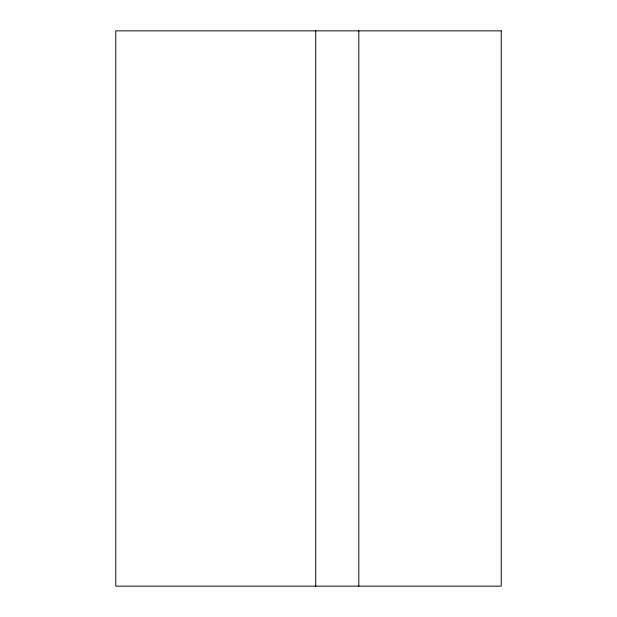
<?xml version="1.0" encoding="UTF-8"?>
<svg xmlns="http://www.w3.org/2000/svg" width="617" height="617" viewBox="0 0 617 617"><rect width="100%" height="100%" fill="white"/><g stroke="black" fill="none" stroke-linecap="round" stroke-linejoin="round"><path stroke-width="0.93" d="M358.839 30.85L358.839 586.15M315.727 30.85L315.727 586.15M501.228 30.85L115.772 30.85L115.772 586.15L501.228 586.15L501.228 30.85"/></g></svg>
